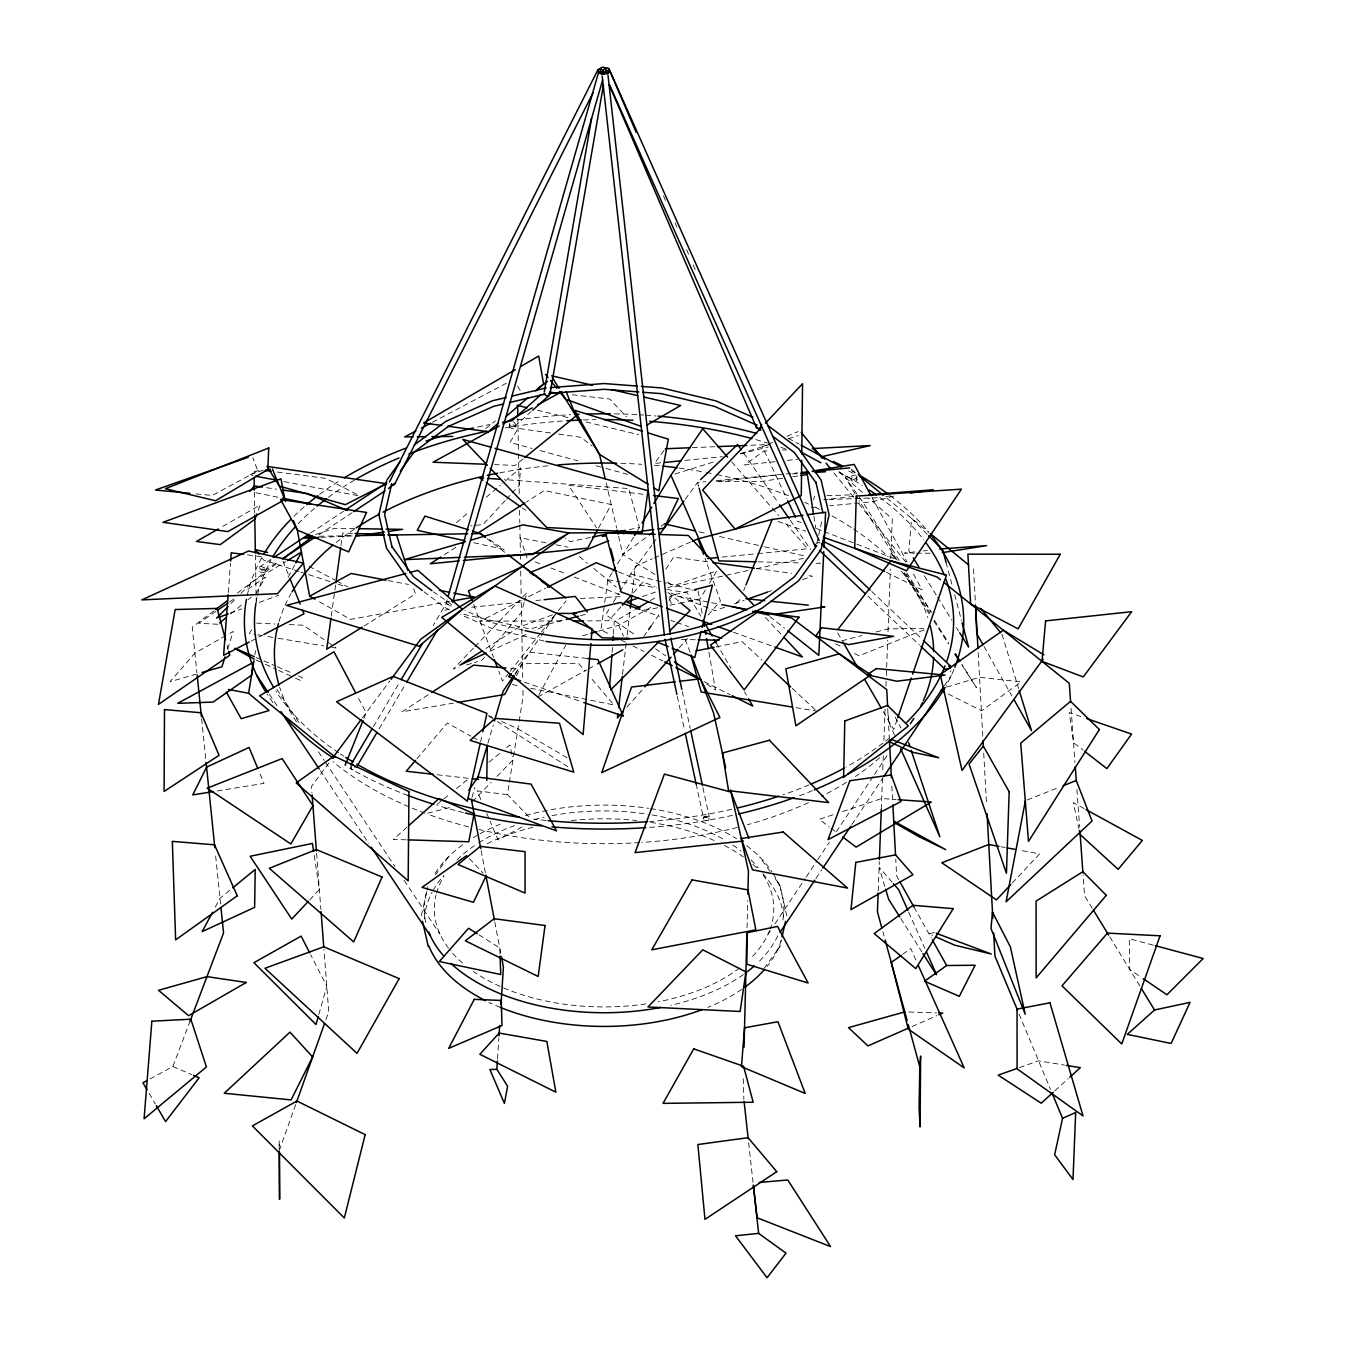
<?xml version="1.0" encoding="UTF-8"?>
<svg xmlns="http://www.w3.org/2000/svg" width="1345" height="1345" viewBox="0 0 1345 1345"><rect width="100%" height="100%" fill="white"/><g stroke="black" fill="none" stroke-linecap="round" stroke-linejoin="round"><path stroke-width="0.75" stroke-dasharray="5 3.75" d="M819.996 543.195L819.34 542.254L816.835 543.33M743.264 1078.656L743.869 1099.47M747.047 927.747L747.719 900.511M878.218 890.878L879.311 861.624M881.294 809.371L882.471 778.015M882.791 769.659L883.346 755.033M883.9 740.406L885.094 709.05M885.952 686.068L886.271 677.712M886.355 675.61L886.59 669.356M886.658 667.255L887.7 640.086M888.003 631.73L890.373 569.036M890.777 558.578L892.273 518.884L868.752 498.07M497.532 1058.918L498.877 1038.037M612.093 652.459L612.547 646.34M613.421 634.067L614.312 621.793L634.1 610.159M228.297 592.54L230.466 563.269M622.533 674.349L626.938 636.925M627.173 634.84L630.351 607.822M632.066 593.263L635.243 566.245L652.359 558.763M331.29 616.027L335.577 584.907M340.991 545.482L342.706 533.04L353.062 533.41M612.143 572.718L607.873 579.796L600.963 629.914L610.344 634.621M528.703 816.617L507.368 794.609L508.998 784.438M509.335 782.386L518.817 723.341M519.136 721.307L523.054 696.861L522.902 688.489M254.911 654.696L255.584 650.644M421.338 915.76L427.844 886.893M480.552 741.952L482.384 733.782M777.746 949.486L779.814 946.577L781.142 940.743M816.768 543.464L818.18 537.311M818.651 535.26L821.929 520.918M524.18 602.493L521.473 612.278L489.883 650.661M524.718 600.526L526.87 592.691L521.103 598.693M318.832 1014.433L326.785 986.188L310.628 954.664M447.179 599.719L446.019 603.754L433.208 625.442M471.961 797.484L474.903 787.43M487.899 743.197L493.212 725.106M813.506 499.937L814.65 496.103M227.574 649.097L233.257 631.427L227.776 634.537M897.098 719.676L893.702 729.578L882.286 709.874M295.648 1104.632L279.457 1150.076L279.138 1140.728L279.205 1149.101M325.927 1019.644L328.735 1011.743L323.943 949.166M258.156 510.394L260.173 505.047L220.126 527.929M150.001 1078.976L172.849 1066.535L189.998 1021.359M743.65 590.724L745.197 586.874M363.839 718.617L366.176 712.783L357.4 696.155M516.463 675.795L522.432 663.589L578.434 663.304L585.008 671.02M288.149 577.291L294.807 564.681M515.303 674.585L518.195 669.154L508.074 668.246M215.301 907.051L220.008 898.275L231.206 889.095M598.458 528.148L611.202 504.509L544.221 490.521L526.685 501.786M538.773 695.18L565.69 645.297M256.071 593.195L265.453 577.173L244.908 591.363M373.389 726.687L400.087 681.495M379.156 728.771L405.77 683.731M705.335 590.136L700.106 598.912L681.949 602.694M709.521 583.125L716.851 570.852L667.893 587.748M856.832 477.105L854.68 479.392L851.755 479.459L839.028 472.583M617.489 563.858L634.588 535.495M636.74 531.947L641.01 524.853M608.966 609.369L605.687 614.682L636.588 635.866M613.32 602.291L618.767 593.431M619.86 591.665L630.755 573.962L651.787 545.145M665.842 569.238L673.559 557.133L708.798 561.958M768.012 934.287L770.315 930.807M774.955 923.864L805.067 878.688M806.227 876.957L816.634 861.304M817.794 859.573L829.377 842.205M836.321 831.782L873.376 776.183M874.536 774.434L887.28 755.318M815.944 878.453L821.745 869.761M851.856 824.586L883.11 777.679M944.493 685.597L951.436 675.173M509.637 424.734L511.772 426.886L515.488 425.255M515.085 673.694L539.917 637.496M541.11 635.782L555.3 615.102M643.784 636.488L648.576 629.611M650.98 626.182L659.369 614.144M668.953 600.408L672.55 595.247L692.49 590.203M251.734 629.981L249.313 633.411L255.5 634.453M448.305 857.017L435.545 874.822M764.061 968.534L779.814 946.577M653.031 543.447L657.974 536.672M685.193 499.382L697.584 482.418L705.906 481.628M664.06 450.407L654.46 463.47L660.614 462.848M328.869 763.035L311.468 786.489L311.939 792.743M362.444 717.81L389.798 680.957M508.948 672.887L502.458 681.074L498.76 671.273M510.243 671.256L540.152 633.596M541.447 631.965L557.049 612.311M558.343 610.68L566.144 600.862M484.62 657.049L481.981 660.244L474.331 662.597M416.849 758.815L447.313 723.055L470.952 736.152M512.563 672.096L529.863 652.157L587.614 658.478M627.022 707.083L642.153 689.918M679.259 647.819L687.497 638.455M708.109 615.052L720.483 601.013L705.032 558.276M555.166 614.867L545.902 625.324L534.688 630.519M620.97 606.797L608.495 620.785L587.765 620.852M633.445 592.809L643.145 581.931L654.813 586.521M505.216 500.559L483.006 524.567L470.683 525.861M506.611 499.062L510.764 494.557M512.159 493.06L519.103 485.562L520.734 467.791L501.904 483.864M309.686 899.906L319.37 889.583L313.94 853.47M1012.247 883.026L1039.551 853.907L1019.241 850.141M473.49 648.088L453.299 669.053L459.032 667.288M474.936 646.592L519.658 600.189M472.263 801.788L491.144 782.37M496.944 776.401L512.933 759.959L512.193 756.226M230.953 603.602L235.274 599.231M241.007 593.414L252.49 581.746L285.728 561.622M1054.766 1090.896L1068.283 1078.606M514.698 426.432L531.174 411.57M407.031 827.158L393.328 839.414L405.904 839.801M736.219 603.031L741.683 598.256M456.443 522.667L468.985 511.957M486.234 497.246L500.34 485.192M270.799 559.47L259.619 567.002L259.619 571.306M259.619 568.044L261.754 570.196L265.469 570.011M230.684 613.908L241.781 604.846M248.136 599.668L251.296 597.079M437.024 804.461L449.987 793.903M456.476 788.607L469.439 778.049M488.907 762.195L500.256 752.948M506.729 747.669L509.974 745.012L511.823 754.36M523.104 458.914L515.085 465.42L494.573 464.613M485.646 428.567L495.431 420.951M214.006 610.764L192.234 627.157L196.925 672.92M237.426 593.095L279.289 561.571M654.981 574.483L622.87 554.628L647.786 536.167M661.084 526.332L664.413 523.861M902.629 954.328L910.733 948.528L916.668 961.793M215.805 611.471L198.69 623.29L217.991 624.265M229.507 602.005L234.635 598.458M310.611 533.074L343.513 511.268M264.679 570.65L278.634 561.403M318.765 534.806L351.902 512.832M428.231 694.743L402.037 711.824L453.366 703.166M444.253 554.779L456.527 546.877M485.881 648.458L518.783 627.308L552.711 614.766M363.991 626.03L415.454 594.019L412.932 586.151M650.308 600.643L657.503 596.407M225.943 635.563L194.907 653.166L170.058 681.713L195.983 674.232M598.71 631.108L618.717 625.324L651.014 607.284M668.953 597.247L672.55 595.247L709.521 602.308M703.25 818.668L703.99 816.415L708.277 815.961L709.151 819.458A3.026 1.748 0 0 1 704.124 820.332A3.026 1.748 0 0 1 705.318 817.39A3.026 1.748 0 0 1 709.151 819.458M709.151 816.583L703.3 817.222L696.256 784.471M537.765 697.029L586.639 669.894M588.454 668.885L595.684 664.867M521.944 827.007L498.053 839.952L490 821.072M432.384 422.28L506.224 383.308M251.027 641.145L261.989 635.479M521.171 600.442L479.913 621.188L564.95 620.919M528.669 596.659L545.549 588.168M489.815 651.299L527.206 633.983M912.011 1026.554L936.91 1015.626M654.258 557.94L690.405 542.153M766.179 445.145L762.43 446.742L786.791 498.793M768.062 444.354L773.694 441.95M786.825 436.368L798.073 431.594M924.099 629.83L859.035 655.738L851.822 652.073M1027.294 799.922L1059.322 787.245M230.163 613.169L241.797 608.881M259.249 602.442L278.634 595.28M724.652 607.267L714.901 610.731L668.381 591.985M734.42 603.804L744.172 600.358M767.575 592.052L771.492 590.674M802.696 579.594L812.464 576.148L806.243 575.29M1019.342 1067.627L1038.592 1060.818L1064.416 1065.072M642.422 596.541L658.092 591.144M263.2 470.195L249.128 474.97L253.23 475.743M832.942 814.784L819.29 819.34L829.327 826.906M842.693 811.539L881.698 798.526L896.173 799.552M315.655 534.453L334.485 528.316L355.13 528.635M674.904 473.995L714.666 461.621M740.523 453.568L770.332 444.287M788.237 438.705L798.173 435.612M466.681 664.934L472.414 663.186M946.712 687.076L979.53 677.292L1021.124 681.932L981.631 710.765L948.259 694.037M582.688 635.714L588.707 633.983M893.904 496.086L872.855 501.702L829.714 505.804M562.244 620.465L529.896 628.956L460.898 613.69M580.435 615.691L588.522 613.555M841.819 640.792L861.943 635.613M876.032 631.982L888.12 628.872L923.729 628.367M427.693 813.204L452.004 806.966M740.473 453.938L768.146 447.028M934.287 932.522L928.941 933.8L932.623 935.431M748.139 570.499L674.602 586.622L667.473 582.217M756.31 568.7L803.301 558.41M657.739 607.755L645.634 610.294L641.851 608.629M669.844 605.233L679.931 603.132M590.472 537.462L570.095 541.598L564.95 538M629.208 529.594L639.396 527.526L628.754 488.554L504.341 479.577M716.095 646.861L742.137 641.632L761.892 660.059M449.533 601.501L350.524 619.372L316.764 600.24M217.184 790.961L263.99 783.362L259.282 772.03M782.555 478.282L762.094 481.392L715.994 481.678L779.865 474.735M792.777 476.718L798.913 475.794M877.528 497.768L823.829 499.701L854.462 496.339M885.783 496.591L889.919 495.986M254.003 471.389L260.14 470.599M914.852 551.887L904.496 553.081L914.449 553.148M923.141 550.929L927.277 550.441M775.174 461.688L744.642 464.966L763.758 451.079L770.029 450.76M787.38 460.377L797.551 459.284M444.657 610.092L448.81 609.655M471.607 607.267L523.407 601.837M535.848 600.542L542.052 599.887M685.261 460.377L722.231 456.661M722.13 557.099L755.52 553.837M757.605 553.636L807.689 548.743L784.219 521.894M716.33 480.636L797.602 472.852M811.237 507.569L819.441 506.796M792.306 473.928L798.526 473.507M782.555 450.104L786.724 449.886M260.409 566.363L264.679 567.792L265.469 571.306A3.026 1.748 0 0 1 260.409 572.096A3.026 1.748 0 0 1 261.754 569.17A3.026 1.748 0 0 1 265.469 571.306M320.783 537.378L353.651 535.848M580.267 598.508L623.239 596.558M692.389 447.65L715.338 446.708M750.796 445.262L767.491 444.573M827.024 495.683L853.84 494.775M319.051 536.251L352.558 535.697M916.433 553.148L930.353 553.232M681.478 639.463L696.105 639.749M758.16 561.84L799.552 562.866M816.112 563.286L820.248 563.387L817.844 559.94M908.766 1011.995L936.675 1012.903M256.576 623.122L274.952 623.962M289.259 624.601L303.55 625.257L324.061 639.615M196.017 493.901L212.258 495.464L257.803 470.901L252.86 457.771M572.365 394.774L609.739 399.028L626.518 416.832M437.226 774.754L468.195 778.267M643.129 494.254L568.565 485.209L596.575 527.828M507.368 794.609L477.105 790.877L481.14 800.309M247.581 554.897L263.906 556.964M277.322 472.045L325.742 478.349L358.308 495.111M756.478 568.481L791.734 573.306M550.508 432.972L518.027 428.366L510.091 442.488L532.082 448.44M558.629 434.116L580.956 437.276L592.304 446.237M266.461 487.697L276.65 489.143M607.873 579.796L620.079 581.797M622.113 582.133L656.696 587.799M666.868 589.463L687.211 592.792L700.728 616.161M795.988 707.672L816.583 711.085M257.567 634.806L265.822 636.185M267.89 636.538L276.145 637.917M278.213 638.27L323.624 645.903M331.896 647.298L336.015 647.987L325.759 640.808M1000.949 846.745L1005.018 847.501M284.064 481.594L358.056 495.649M711.572 602.694L719.794 604.275M388.049 580.536L408.577 584.453M546.07 542.859L520.078 537.714L524.769 551.181M556.057 544.826L568.044 547.196M512.193 684.538L520.33 686.169M530.502 688.203L613.942 704.931L590.27 677.174M255.886 492.741L280.248 497.7M473.877 542.741L504.19 549.416L487.142 538.101M699.131 531.813L705.251 533.208M719.558 536.487L762.447 546.305M764.498 546.776L805.336 556.124M523.087 630.116L493.514 623.038L464.95 610.361M544.002 640.993L492.068 628.552L460.578 614.598M537.378 410.208L569.776 418.026M585.983 421.943L638.623 434.654M630.755 573.962L666.464 583.108M668.448 583.612L696.222 590.724M1153.237 945.148L1129.262 938.726L1129.733 969.51L1141.569 977.546M540.068 450.609L578.031 460.898M596.02 465.774L604.023 467.942M606.007 468.48L627.997 474.432M298.859 571.49L263.603 560.075L261.233 557.116M300.809 572.129L306.694 574.029M308.644 574.651L330.197 581.628M338.032 584.167L345.867 586.689M524.415 682.15L581.83 701.871M1080.909 716.582L1069.225 712.547L1073.545 742.759L1083.078 750.14M778.116 521.507L805.605 531.107M641.8 610.126L659.319 616.313M670.987 620.432L674.887 621.81M676.838 622.5L688.505 626.635M733.445 632.234L772.854 646.357M797.232 521.103L801.082 522.6M816.499 528.551L822.266 530.787M824.199 531.544L897.418 559.856M535.243 561.907L543.044 564.934M550.828 567.96L566.43 574.012M574.231 577.039L622.954 595.97M618.717 571.928L643.145 581.931M172.849 1066.535L191.595 1074.571M256.239 657.52L261.989 660.025M263.906 660.866L275.422 665.876M277.356 666.716L290.789 672.567M298.456 675.913L302.306 677.594L301.162 680.805L293.647 677.342M451.617 604.46L433.594 591.934M449.465 609.655L445.027 607.587L423.927 591.699M488.773 715.674L492.421 717.322M501.534 721.424L517.926 728.822L570.717 759.891M256.071 659.975L263.586 663.455M265.469 664.312L276.734 669.524M278.617 670.398L291.764 676.468M886.506 572.365L922.031 589.783L912.044 571.356M621.575 640.254L625.324 642.137M632.822 645.903L644.053 651.535M651.552 655.301L662.799 660.933M704.007 681.612L730.251 694.76M835.581 643.784L842.794 647.466M309.081 566.346L334.972 580.099M336.822 581.09L347.935 586.975M788.288 438.285L799.266 444.22M848.712 470.935L856.042 474.886L851.755 475.945L850.981 479.98M1084.204 808.614L1073.293 802.646L1078.892 828.554M472.767 737.161L478.215 740.17M513.336 421.691L515.488 423.826L515.488 427.088A3.026 1.748 0 0 1 510.411 427.878A3.026 1.748 0 0 1 511.772 424.953A3.026 1.748 0 0 1 515.488 427.088M478.971 934.842L499.768 948.006L500.004 954.126M488.689 715.977L495.632 720.432M497.364 721.542L568.565 767.188M655.469 648.794L665.775 655.856M706.966 684.084L715.54 689.968L708.68 650.879M522.213 507.889L525.626 510.293M831.008 828.184L836.035 831.967M486.907 538.622L506.661 553.753M769.844 616.531L784.538 628.165M851.301 469.186L856.126 473.121M886.691 498.053L928.504 532.149M668.062 592.405L679.074 601.467M579.308 556.494L587.345 563.135M593.767 568.447L616.279 587.042M838.944 471.691L862.481 492.505M792.272 688.405L815.07 709.656M871.762 591.514L921.981 639.094M867.945 596.205L919.392 644.944M927.226 534.318L911.624 518.38L908.867 550.862L912.179 556.208M469.371 858.564L483.258 873.224M765.339 617.489L782.454 635.697M731.73 461.873L778.688 515.572M892.155 882.202L879.109 867.206L885.06 887.263M850.981 478.534L851.755 479.459M833.917 472.902L853.503 497.179M858.732 503.669L907.051 563.572M770.113 871.442L759.774 857.017M774.955 878.201L779.814 884.96L786.741 915.76M777.746 882.051L779.814 884.96M743.634 453.08L778.351 503.064M790.322 520.296L810.665 549.601M276.801 689.296L299.969 724.047M318.496 751.855L324.279 760.547M325.44 762.279L394.926 866.516M404.189 880.42L440.084 934.287M269.387 694.289L278.65 708.176M320.345 770.735L368.984 843.702M895.484 559.083L891.012 552.307L895.316 559.369M904.428 572.651L929.95 613.068M897.048 560.108L859.018 500.491M906.177 574.012L931.295 612.278L906.967 573.088M929.294 613.959L903.924 573.491M933.783 620.97L948.36 643.784M961.826 664.833L976.42 687.631L962.045 664.564M900.814 918.585L921.846 951.873M934.371 620.179L948.763 643.246M924.334 575.811L936.507 595.415M937.599 597.197L951.974 620.364M956.396 627.476L958.615 631.04M899.233 560.63L863.843 503.635L845.215 477.24L857.959 498.692M1092.241 908.279L1084.591 895.787L1083.095 874.939M1109.726 936.826L1140.325 986.793M517.657 386.2L520.7 391.294M149.127 1093.384L155.297 1103.942M837.683 632.873L841.819 640.035M716.33 643.129L730.89 668.297M744.407 691.649L746.492 695.247M984.036 646.609L1011.911 695.97M898.695 879.68L896.661 876.032L895.753 859.27M914.012 907.085L931.362 938.137M872.115 497.6L907.068 562.126M895.131 717.019L900.915 728.015M894.627 735.244L889.499 723.761L887.33 710.261M908.766 912.33L924.738 948.141M618.717 625.324L623.492 636.05M663.488 195.832L665.96 201.599M675.022 222.715L677.51 228.482M686.572 249.615L689.043 255.365M693.179 264.982L695.651 270.732M486.772 813.523L489.193 819.189M1019.09 1014.029L1050.479 1089.349M283.055 561.252L289.259 576.82M669.491 598.861L672.483 606.595M685.193 639.497L690.422 653.048M473.642 604.594L493.581 657.554M525.441 553.098L527.442 558.881M1001.991 634.285L1018.602 688.522M882.925 931.917L884.018 935.935M697.584 482.418L699.215 488.454M227.086 645.516L228.146 649.416M946.056 562.345L951.957 584.537M954.631 594.625L961.591 620.852M606.192 483.023L616.683 528.03M618.582 536.218L622.87 554.628M682.251 691.397L690.17 728.217M702.931 787.565L709.101 816.196M677.342 696.491L684.386 729.242M481.14 850.561L485.427 873.039M494.809 922.065L501.063 954.748M698.206 591.228L702.544 615.909M813.876 516.261L815.759 528.35M748.644 1142.729L753.183 1183.936M201.615 718.684L205.869 760.295M215.671 855.992L220.58 903.823M316.579 853.234L320.9 909.539M1071.057 708.26L1074.974 762.43M1076.925 789.515L1079.631 827.024M973.545 568.885L975.512 604.46M978.168 652.611L982.791 736.32M983.716 753.066L986.49 803.301M887.717 708.479L889.28 737.8M891.853 785.968L892.744 802.73M517.842 418.076L518.464 451.617M518.497 453.719L519.254 493.548M519.557 510.31L519.792 522.886M519.842 524.987L520.347 552.24M520.397 554.325L520.515 560.613M520.7 571.104L521.137 594.154M521.288 602.543L522.751 680.099M254.356 492.253L254.709 513.134M255.415 554.863L256.222 602.879M856.832 475.811L856.832 479.98A3.026 1.748 0 0 1 851.755 480.77A3.026 1.748 0 0 1 853.117 477.845A3.026 1.748 0 0 1 856.832 479.98M509.637 423.305L509.637 427.088M350.944 764.649L350.944 768.432M769.626 930.471A169.739 98 0 0 1 751.048 957.926M739.515 967.98A169.739 98 0 0 1 658.058 1001.823M645.953 1003.891A169.739 98 0 0 1 473.474 971.544M462.512 963.037A169.739 98 0 0 1 449.768 949.805M448.473 948.124A169.739 98 0 0 1 435.982 895.148M436.503 893.181A169.739 98 0 0 1 443.816 876.57M457.031 859.926A169.739 98 0 0 1 476.887 844.004M478.635 842.878A169.739 98 0 0 1 515.185 825.426M534.2 819.593A169.739 98 0 0 1 544.036 817.256M552.038 815.625A169.739 98 0 0 1 647.971 814.263M652.022 814.919A169.739 98 0 0 1 724.081 839.616M732.924 845.148A169.739 98 0 0 1 741.078 851.082M751.048 859.926A169.739 98 0 0 1 758.311 868.046M763.203 874.838A169.739 98 0 0 1 770.349 928.554M889.398 738.001A349.565 201.817 0 0 1 884.64 741.801M883.009 743.045A349.565 201.817 0 0 1 846.106 767.037M809.085 784.892A349.565 201.817 0 0 1 782.941 794.828M731.714 809.303A349.565 201.817 0 0 1 649.669 821.526M546.003 820.45A349.565 201.817 0 0 1 533.713 819.122M343.967 756.293A349.565 201.817 0 0 1 340.403 753.957M338.637 752.78A349.565 201.817 0 0 1 275.893 690.994M256.239 601.181A349.565 201.817 0 0 1 257.013 597.113M257.467 595.095A349.565 201.817 0 0 1 270.782 560.512M298.237 523.659A349.565 201.817 0 0 1 315.604 507.418M328.365 497.331A349.565 201.817 0 0 1 356.862 478.719M505.249 427.828A349.565 201.817 0 0 1 564.648 420.901M583.36 419.959A349.565 201.817 0 0 1 595.801 419.657M755.806 439.613A349.565 201.817 0 0 1 767.474 443.026M780.89 447.347A349.565 201.817 0 0 1 787.044 449.465M839.095 472.045A349.565 201.817 0 0 1 862.313 485.427M879.714 497.331A349.565 201.817 0 0 1 923.88 539.984M953.975 669.356A359.653 207.634 0 0 1 946.123 685.53M812.245 790.742A359.653 207.634 0 0 1 796.173 796.963M732.47 815.373A359.653 207.634 0 0 1 647.853 827.528M463.369 812.531A359.653 207.634 0 0 1 437.562 805.487M407.854 795.45A359.653 207.634 0 0 1 349.734 768.247M273.001 702.578A359.653 207.634 0 0 1 267.151 694.104M247.245 595.331A359.653 207.634 0 0 1 261.972 557.318M293.916 516.278A359.653 207.634 0 0 1 305.332 505.804M319.538 494.405A359.653 207.634 0 0 1 340.47 480.165M477.677 427.037A359.653 207.634 0 0 1 490.101 424.482M516.984 419.959A359.653 207.634 0 0 1 570.683 414.68M614.413 413.873A359.653 207.634 0 0 1 643.683 415.05M645.768 415.185A359.653 207.634 0 0 1 656.192 415.992M851.486 470.75A359.653 207.634 0 0 1 854.949 472.667M890.188 495.649A359.653 207.634 0 0 1 928.622 531.998M777.746 935.784A179.826 103.817 0 0 1 757.117 963.407M743.449 974.503A179.826 103.817 0 0 1 670.869 1005.303M425.76 922.468A179.826 103.817 0 0 1 426.768 891.516M435.057 873.426A179.826 103.817 0 0 1 462.999 844.525M473.272 837.666A179.826 103.817 0 0 1 476.887 835.514M480.232 833.631A179.826 103.817 0 0 1 500.29 824.132M525.424 815.541A179.826 103.817 0 0 1 648.626 808.345M650.593 808.631A179.826 103.817 0 0 1 736.589 838.759M746.71 845.719A179.826 103.817 0 0 1 771.929 871.728M773.039 873.426A179.826 103.817 0 0 1 782.74 920.535M879.68 757.773A329.643 190.317 0 0 1 855.353 776.536M846.409 782.37A329.643 190.317 0 0 1 821.459 796.425M808.53 802.646A329.643 190.317 0 0 1 747.433 824.737M737.346 827.444A329.643 190.317 0 0 1 641.817 842.441M639.716 842.575A329.643 190.317 0 0 1 478.921 829.445M468.699 826.906A329.643 190.317 0 0 1 427.004 813.91M424.986 813.17A329.643 190.317 0 0 1 332.938 761.64M296.505 721.895A329.643 190.317 0 0 1 279.625 687.127M279.02 621.592A329.643 190.317 0 0 1 291.092 593.565M336.065 542.539A329.643 190.317 0 0 1 354.492 529.022M499.752 472.835A329.643 190.317 0 0 1 549.5 465.673M620.785 463.302A329.643 190.317 0 0 1 641.817 464.311M654.41 465.286A329.643 190.317 0 0 1 660.664 465.874M679.225 468.077A329.643 190.317 0 0 1 704.141 472.045M706.243 472.431A329.643 190.317 0 0 1 714.632 474.079M716.717 474.516A329.643 190.317 0 0 1 791.079 496.658M804.713 502.374A329.643 190.317 0 0 1 808.53 504.089M815.995 507.603A329.643 190.317 0 0 1 819.66 509.402M832.051 515.925A329.643 190.317 0 0 1 851.822 527.845M853.604 529.022A329.643 190.317 0 0 1 888.188 556.88M901.402 571.221A329.643 190.317 0 0 1 927.831 617.658M781.327 940.02A179.826 103.817 0 0 1 767.003 966.5M741.767 989.365A179.826 103.817 0 0 1 707.789 1007.405M500.29 1007.405A179.826 103.817 0 0 1 489.025 1002.412M424.347 918.753A179.826 103.817 0 0 1 432.064 892.29M433.006 890.558A179.826 103.817 0 0 1 443.85 875.444M487.226 843.685A179.826 103.817 0 0 1 533.242 827.175M571.423 820.517A179.826 103.817 0 0 1 636.656 820.517M650.593 822.333A179.826 103.817 0 0 1 715.389 841.079M724.4 845.484A179.826 103.817 0 0 1 743.449 857.034M752.864 864.331A179.826 103.817 0 0 1 757.117 868.13M762.8 873.846A179.826 103.817 0 0 1 783.748 918.753M950.965 670.651A3.026 1.748 0 0 1 950.226 671.441M353.096 769.659A3.026 1.748 0 0 1 351.734 766.734M446.641 603.77L451.55 606.259L446.641 603.77"/><path stroke-width="1.5" d="M801.687 460.293L801.284 495.481L735.11 529.14L702.662 490.068L761.169 427.76M801.754 454.072L802.545 383.695L765.456 423.204M816.802 545.969L814.969 546.036L815.658 544.338M486.772 780.386L487.31 745.214L477.273 779.394M919.795 1066.837L919.089 1107.658L920.064 1126.976L920.636 1056.077L919.795 1066.837L908.245 1024.554M744.054 1047.217L746.929 931.951M747.87 894.223L748.459 871.156L730.587 790.07M878.134 892.962L877.428 911.776L881.832 927.882M879.395 859.522L881.294 809.371M532.67 410.225L549.163 395.363L550.038 392.673M823.745 551.635L818.802 655.301L787.8 630.755M823.947 547.482L825.611 512.243L807.134 514.731M389.462 481.964L597.953 69.755M388.537 488.538L394.556 483.376M496.877 1069.359L489.883 1069.494L504.409 1103.421L507.62 1086.256L496.877 1069.359L497.398 1061.003M499.012 1035.936L499.667 1025.495M501.012 1004.614L503.417 967.005L501.45 956.799M609.588 687.211L611.941 654.511M612.984 640.203L613.27 636.118M228.146 594.641L223.623 655.284L249.195 642.086M230.617 561.184L231.239 552.812L243.495 554.375M590.875 643.465L583.108 734.572L441.732 617.355L494.859 586.033L592.119 628.972L591.228 639.329M617.893 713.842L617.405 717.995L622.903 711.757M618.633 707.604L622.298 676.417M630.351 607.822L631.814 595.347M331.004 618.095L326.717 649.215L362.208 627.14M335.863 582.822L340.705 547.549M470.716 540.186L522.97 524.853L568.834 532.956L642.17 532.351L647.954 490.706L494.994 448.322M226.363 692.204L241.158 718.65L269.101 710.547L248.606 693.263L253.919 660.798M544.254 392.101L591.581 118.293M549.987 394.152L603.434 85.004M1025.411 800.662L1006.094 901.806L1092.039 821.022L1076.269 780.52L1063.088 785.749M1062.567 1118.317L1054.648 1154.75L1072.991 1179.531L1075.681 1112.483L1062.567 1118.317L1052.093 1093.216M480.098 743.987L467.337 801.149L336.553 701.754L393.211 676.367L486.94 713.371L482.838 731.747M782.017 936.86L785.564 921.325M386.587 481.022L378.903 514.647L386.536 548.289L409.334 580.704L422.313 590.489M391.698 483.931L384.653 514.647L392.101 547.432L391.731 546.305L413.655 576.921L431.93 590.69M701.165 631.377L694.793 657.52L672.13 648.172M702.14 627.358L712.43 585.142L694.474 589.698M318.261 1016.45L315.991 1024.52L253.919 962.701L301.129 936.12L309.686 952.815M448.339 595.7L598.676 72.008M452.71 602.224L602.644 79.96M494.388 721.088L503.249 690.926L513.891 675.425M225.052 656.948L221.908 666.767L201.969 672.5M897.771 717.692L911.305 678.065M912.667 674.097L946.51 575.038L890.861 560.882L837.901 629.443M296.354 1102.648L324.515 1023.595M256.811 513.958L254.81 519.304L220.277 544.624L196.471 541.463L218.31 528.972M189.998 1021.359L223.556 932.959L221 907.993M745.971 584.941L772.215 519.439L803.032 515.286M345.11 765.271L363.049 720.567M756.848 424.667L756.344 427.424L760.816 430.333M486.033 876.167L473.457 902.293L422.044 887.364L466.597 855.639M394.505 484.469L592.943 93.024M295.749 562.882L301.465 552.089L287.477 560.562M514.345 676.384L504.678 694.491L457.468 702.477M212.476 912.313L202.137 931.631L254.642 907.337L255.214 869.442L232.803 887.784M597.483 529.964L587.681 548.138L463.369 560.495M372.313 728.486L350.944 764.649L353.096 764.464M401.163 679.679L422.515 643.532M377.02 732.369L356.795 766.6L354.66 766.784M406.829 681.915L437.713 629.679M613.219 570.936L615.354 567.388M634.588 535.495L636.74 531.947M642.069 523.087L651.703 507.132M653.838 503.585L670.936 475.239L702.729 428.702L727.578 457.132M780.05 932.32L814.801 880.185M822.905 868.029L850.696 826.334M884.27 775.947L943.333 687.329M468.699 790.322L477.946 777.091L531.09 784.118L556.511 830.857L468.01 798.392M648.576 629.611L650.98 626.182M386.973 479.896L399.986 461.789M400.339 471.103L413.772 452.408L448.709 426.146M816.213 546.44L794.239 577.022L759.286 603.283M660.445 533.276L683.966 501.063M1043.132 659.235L962.011 770.433L940.256 674.585L1003.236 630.166L1043.821 654.796M332.602 758.008L361.2 719.491M391.042 679.292L420.884 639.094L568.834 532.956L532.469 554.409L464.294 557.183M249.8 491.497L254.239 485.949L262.393 487.109M415.538 760.362L406.257 771.24L433.107 774.283M511.234 673.643L508.578 676.703L520.448 680.789M644.894 686.807L671.004 657.167M673.761 654.057L677.88 649.366M622.348 605.25L630.67 595.919M308.308 901.385L291.714 919.072L250.17 856.261L312.427 843.433L313.637 851.452M1010.818 884.573L996.443 899.889L941.819 862.784L988.777 844.492L998.931 846.375M216.595 618.179L228.078 606.528M610.748 689.834L659.235 641.363M669.507 631.091L690.069 610.529L680.637 602.762M700.543 479.61L737.632 444.455L741.229 449.633M1053.253 1092.274L1041.232 1103.203L998.192 1075.143L1017.425 1068.317M1069.796 1077.244L1080.321 1067.678L1066.4 1065.391M511.924 420.783L540.555 394.976M408.561 825.796L439.008 798.56L474.096 813.742L468.8 841.768L408.006 839.868M1154.531 1009.994L1127.295 1034.372L1171.125 1043.468L1190.056 1002.344L1154.531 1009.994L1141.417 988.575M497.885 423.574L488.437 431.711L447.885 426.264M505.77 416.782L527.828 397.75M535.713 390.958L543.599 384.166L538.723 356.021L520.734 366.496M219.571 622.97L225.91 617.792M524.701 457.619L575.963 416.025L566.144 391.597M414.31 444.96L445.918 421.321L492.27 400.81L506.258 397.481M215.671 609.504L227.389 600.677M282.635 559.049L312.763 536.352M537.479 388.688L547.432 381.341M649.45 534.94L652.779 532.486M900.999 955.488L891.264 962.448L908.295 1029.127L964.23 1067.93L918.366 965.576M946.661 965.525L924.536 981.211L959.321 996.342L975.125 965.256L946.661 965.525L932.371 939.953M217.52 610.294L227.793 603.199M274.245 557.183L308.879 534.217M345.245 510.125L386.788 482.569M283.879 557.923L315.268 537.109M353.651 511.672L385.057 490.858M431.728 692.473L473.642 665.136L506.039 668.062M440.757 557.032L430.232 563.79L459.233 560.915M461.789 543.498L465.303 541.245M477.576 533.36L524.937 502.912M482.418 650.677L459.923 665.153L486.083 653.031M635.899 609.1L648.509 601.703M515.337 369.623L423.557 422.986L441.799 425.44M646.844 425.104L680.654 405.501L643.801 397.027M597.499 663.858L622.836 649.786M499.214 425.978L433.056 462.226L486.369 464.294M502.895 423.961L532.301 407.854M537.815 404.828L561.706 391.748M293.429 520.532L297.312 530.064L309.653 596.205L351.095 573.458L385.998 580.132M146.47 1080.892L142.957 1082.809L147.076 1089.853M415.773 431.056L404.71 436.906L413.083 436.822M421.321 428.13L430.551 423.255M263.805 634.537L303.987 613.791L302.44 609.907M547.432 587.227L596.188 562.698L616.851 571.171M447.952 426.584L493.699 406.341L503.568 403.971M549.163 395.363L546.238 395.817L544.187 393.581M760.043 602.863C688.539 640.018 603.232 648.862 525.054 630.586M908.178 1028.236L867.962 1045.889L848.493 1027.647L904.781 1011.877M938.827 1014.786L942.66 1013.104L938.659 1012.97M692.305 541.329L698.021 538.841L772.215 519.439M608.663 540.74L530.014 572.55L533.276 574.971M218.529 617.456L228.23 613.892M748.072 598.962L767.575 592.052M248.203 457.283L155.432 490.017L189.931 493.312M638.522 597.903L626.77 601.955L639.968 607.789M311.872 535.68L304.34 538.151L318.731 537.479M464.681 541.951L404.374 559.638L460.158 557.351M590.707 633.411L596.709 631.679M405.753 573.575L286.603 605.368L419.102 646.256L462.445 609.285L417.858 570.347L409.788 572.499M566.279 619.406L578.4 616.212M602.627 73.101A3.026 1.866 26.9 0 0 601.45 69.402A3.026 1.866 26.9 0 0 597.92 70.781A3.026 1.866 26.9 0 0 602.627 73.101L607.772 73.319L601.955 73.941M512.243 396.052L546.221 387.932M509.486 402.558L544.994 394.085M821.963 456.661L870.181 445.565L813.843 448.49M592.506 537.042L606.78 534.15M610.865 533.326L625.139 530.418M696.054 650.879L714.094 647.264M451.584 601.131L474.281 597.029L453.753 593.095M213.115 791.617L192.772 794.912L206.575 767.121L249.077 747.45L257.702 768.247M813.12 470.969L854.142 464.412L871.123 495.767M942.324 552.644L986.625 545.633L939.701 548.995M800.947 475.474L807.084 474.55M775.157 614.211L824.872 606.881L820.719 606.461M365.941 534.688L384.283 532.032M388.352 531.443L402.626 529.375L386.116 529.123M910.599 493.027L933.346 489.765L868.752 494.758M602.173 536.369L606.309 535.814M622.836 533.646L635.227 531.998M641.43 531.191L653.821 529.56M657.957 529.005L664.161 528.198L678.351 498.524L653.485 495.515M266.276 469.792L270.362 469.27M675.341 681.797L631.528 687.06L601.736 772.635L719.911 717.473L700.375 678.805L679.511 681.31M743.415 841.029L635.059 852.612L664.413 774.098L731.024 792.104L748.913 838.423M544.137 599.668L575.223 596.423L587.311 611.992M758.647 1233.382L735.513 1235.786L767.053 1277.75L786.001 1253.153L758.647 1233.382L753.419 1185.987M664.733 462.428L681.158 460.78M707.52 558.528L717.961 557.503M801.771 472.465L808.009 471.86M812.178 471.456L849.687 467.875M759.202 1182.457L787.783 1179.985L830.554 1246.58L757.117 1217.78L753.318 1185.029M550.357 387.612L604.107 383.544L637.194 386.065M548.995 393.463L604.107 389.293L638.808 391.933M948.696 666.195L950.915 666.481L950.226 668.179L945.115 669.306L920.905 646.373M800.611 473.373L808.9 472.835M815.12 472.414L825.494 471.742M355.702 535.764L359.821 535.562M665.271 448.759L690.304 447.734M717.423 446.624L746.626 445.43M880.639 493.867L888.894 493.581M356.744 535.613L383.964 535.175M388.167 535.108L467.757 533.78M471.944 533.713L480.316 533.578L485.427 536.974M417.269 436.772L425.642 436.688M431.913 436.621L452.845 436.419M573.239 620.902L583.612 620.869M556.477 613.37L576.501 613.488M359.266 528.703L381.98 529.056M629.241 638.404L602.089 637.849L572.499 613.471L620.381 602.543L639.85 609.436M698.189 639.8L719.087 640.22M756.092 561.79L718.852 560.865L699.215 488.454M393.766 485.074L391.227 484.368M655.2 534.352L605.502 532.654L621.121 591.968L662.497 606.797M659.353 534.503L688.337 535.495L753.94 605.334M355.13 533.477L384.115 534.52M388.251 534.671L396.54 534.957L407.888 570.398M642.17 532.351L546.692 527.526L490.269 468.262M898.241 799.687L931.328 802.024L856.126 847.115L842.727 837.01M483.612 478.08L479.459 477.778L482.889 480.199M487.747 478.383L500.189 479.274M641.33 386.385L661.992 387.965L715.927 400.877L752.965 417.303M642.876 392.252L661.252 393.648L714.481 406.392L756.378 424.97M546.003 641.464C619.272 651.148 696.189 643.263 762.077 608.108L798.56 580.821L821.038 549.533L829.108 514.782L821.089 480.03L798.661 448.726L767.844 425.508M745.836 598.693L764.565 600.627M770.803 601.282L808.244 605.166M587.614 658.478L597.92 659.605L623.408 716.162L583.797 702.561M549.517 392.185L557.822 393.127M472.33 778.738L478.517 779.444M265.217 470.464L271.27 471.254M712.951 562.529L754.41 568.195M282.753 490.017L307.198 493.497L347.447 510.528M791.869 706.999L701.233 692.036L691.179 656.074M1007.052 847.888L1015.172 849.384M228.431 689.447L248.606 693.263M255.281 476.13L275.843 480.047M721.845 604.662L746.492 609.369M754.713 610.933L791.684 617.994L886.725 689.632L887.616 706.377M439.378 590.354L449.65 592.321M282.282 498.104L310.695 503.887M757.168 428.366L759.942 428.198L761.64 424.398M463.756 540.505L417.269 530.283L424.919 516.093L468.447 529.829M267.621 552.476L255.331 549.718L258.879 554.157M664.413 523.861L695.046 530.871M551.635 375.81L592.59 385.242M611.034 389.478L637.648 395.615M732.117 606.629L746.441 609.924M752.578 611.336L768.937 615.119M517.119 405.316L527.24 407.754M1155.237 945.669L1203.187 958.514L1166.939 994.779L1143.267 978.689M490.975 447.212L462.798 439.395L487.378 465.236M642.422 431.207L574.668 410.326L599.517 454.375L605.233 478.938M648.408 433.056L668.33 439.193L658.781 490.858L653.552 487.63M472.398 531.073L480.316 533.578L485.259 537.361M1086.76 718.6L1131.582 734.067L1106.885 768.617L1084.658 751.367M823.291 537.277L937.196 577.072L940.458 579.695M702.14 631.444L721.609 638.337M666.447 608.209L711.774 624.467M717.675 626.585L731.478 631.528M774.838 647.063L802.427 656.965L783.883 637.227M641.346 426.466L565.64 399.213L559.352 391.445M936.254 933.262L991.248 954.009L954.731 945.182L936.305 937.045M657.016 641.935L668.347 646.609M193.478 1075.378L199.11 1077.799L165.57 1121.579L156.323 1105.708M235.123 648.324L254.323 656.679M822.938 541.178L884.64 571.44M940.844 690.321L944.56 692.171M664.665 661.875L672.164 665.624M675.913 667.507L698.391 678.788M732.117 695.701L752.729 706.041L748.56 698.845M801.099 445.212L841.398 466.984M800.83 451.954L820.837 462.747M234.803 648.559L254.188 659.117M1086.02 809.606L1142.342 840.44L1118.132 869.358L1080.169 834.522L1079.312 830.537M309.653 596.205L314.982 599.231M648.324 484.419L599.517 454.375L561.168 391.933M477.24 933.749L468.564 928.269L439.327 961.524L500.76 974.52L500.071 956.16M674.349 661.74L698.374 678.199M486.302 482.603L520.498 506.678M565.791 598.004L523.121 566.363L468.48 590.875L472.179 600.677M541.447 581.023L549.601 587.059M772.736 436.251L794.34 452.525L816.264 483.124L815.894 481.998L822.871 512.731M508.309 555.014L549.466 586.554M943.719 582.318L1069.258 683.26L1070.603 702.006M335.443 757.403L259.635 695.802L333.98 651.821L355.45 692.473M859.337 475.743L883.463 495.431M930.118 533.461L968.719 564.95M812.279 448.104L824.838 459.2M764.918 662.883L790.759 686.976M821.526 543.935L870.232 590.068M923.511 640.539L950.915 666.481M819.508 550.34L864.902 593.347M928.655 535.764L942.845 550.239L946.056 562.345M893.467 883.699L898.679 889.701L907.925 910.43M980.69 608.31L1000.663 632.671M545.498 374.398L548.02 377.491M550.525 380.601L556.83 388.352M801.267 432.417L822.165 458.326M826.082 463.184L830 468.043M779.545 504.779L789.111 518.565M256.66 675.173L268.227 692.54M280.971 711.656L319.185 768.987M371.287 847.182L430.35 935.784M955.101 654.309L959.59 661.32M899.704 916.836L888.641 899.301L885.666 889.28M922.956 953.622L936.238 974.654M955.404 653.905L959.826 661M913.289 557.99L918.803 566.901M959.708 632.822L968.568 647.079L962.129 622.87M552.408 377.659L558.982 388.369M1093.334 910.061L1108.633 935.044M842.861 641.834L857.387 666.901M864.65 679.427L881.261 708.092M703.838 621.558L712.161 635.933M714.245 639.531L716.33 643.129M983.01 644.776L976.806 633.798L975.545 605.822M1013.979 699.619L1031.531 730.705L1019.224 690.523M899.721 881.513L914.012 907.085M787.666 500.659L795.483 517.388M609.857 70.713L819.155 540.572M609.537 84.836L814.969 546.036M900.595 748.644L939.852 836.724L911.237 750.493M926.419 951.907L936.507 974.52M670.936 475.239L706.697 556.628M609.033 69.066A3.026 2.27 -23.2 0 1 605.586 72.63A3.026 2.27 -23.2 0 1 604.107 68.998A3.026 2.27 -23.2 0 1 609.033 69.066L636.252 132.449M609.235 84.869L756.344 427.424M1017.476 1010.179L994.93 956.093L993.669 933.077M272.413 469.001L285.644 501.45M290.032 578.77L300.12 604.073M691.179 654.981L713.607 713.052L725.678 767.776M494.321 659.504L497.28 667.355M698.021 538.841L703.637 554.375M908.648 742.659L909.943 746.576M885.128 939.97L907.135 1020.519M225.523 639.665L217.1 608.411L175.169 609.537L158.458 704.393L229.726 655.284L228.667 651.383M610.748 548.71L613.875 560.663M617.153 530.081L618.112 534.167M422.515 921.325L428.282 946.577M670.819 638.202L681.814 689.346M690.607 730.268L702.493 785.514M665.018 639.211L676.905 694.457M685.261 733.328L696.256 784.471M471.372 799.485L480.737 848.527M485.831 875.074L494.422 920.03M703.267 620.028L704.343 626.198M705.066 630.317L705.789 634.437M706.512 638.539L708.311 648.828M806.966 471.961L813.557 514.244M607.99 75.017L670.146 634.067M602.19 76.026L664.346 635.075M744.088 1101.521L748.19 1138.61M197.143 675.005L201.397 716.599M206.088 762.38L214.83 847.669M312.107 794.828L316.428 851.15M321.068 911.624L323.775 947.082M1075.277 766.6L1076.319 781.176M1079.934 831.193L1082.944 872.855M975.629 606.561L977.933 648.424M983.027 740.507L983.38 746.794M987.079 813.775L992.845 918.416M889.398 739.884L891.416 777.595M892.861 804.814L895.535 855.084M517.606 405.501L517.791 415.975M254.104 477.643L254.323 490.168M254.743 515.219L255.382 552.778M279.491 1152.077L279.575 1199.37L279.222 1151.202M945.804 579.022A349.565 201.817 0 0 1 946.527 661.858M945.047 665.825A349.565 201.817 0 0 1 906.782 722.349M844.374 767.995A349.565 201.817 0 0 1 811.035 784.068M778.822 796.206A349.565 201.817 0 0 1 737.817 807.891M647.601 821.677A349.565 201.817 0 0 1 548.071 820.652M519.557 817.272A349.565 201.817 0 0 1 356.862 764.145M353.113 761.942A349.565 201.817 0 0 1 345.783 757.437M273.758 687.547A349.565 201.817 0 0 1 255.903 603.216M272.749 557.049A349.565 201.817 0 0 1 295.244 526.853M317.134 506.14A349.565 201.817 0 0 1 326.717 498.575M356.862 478.719A349.565 201.817 0 0 1 399.011 457.972M408.914 453.971A349.565 201.817 0 0 1 486.621 431.341M566.716 420.766A349.565 201.817 0 0 1 581.275 420.043M604.039 419.606A349.565 201.817 0 0 1 633.041 420.296M649.669 421.338A349.565 201.817 0 0 1 751.855 438.537M869.442 490.084A349.565 201.817 0 0 1 876.352 494.876M926.386 543.346A349.565 201.817 0 0 1 944.257 575.055M945.131 687.261A359.653 207.634 0 0 1 847.972 774.014M844.408 775.88A359.653 207.634 0 0 1 814.213 789.918M794.138 797.686A359.653 207.634 0 0 1 738.624 813.994M645.768 827.663A359.653 207.634 0 0 1 551.887 826.872M541.514 825.914A359.653 207.634 0 0 1 465.404 813.019M433.712 804.31A359.653 207.634 0 0 1 407.854 795.45M333.274 758.092A359.653 207.634 0 0 1 285.073 717.356M266.058 692.406A359.653 207.634 0 0 1 246.438 599.349M263.956 553.888A359.653 207.634 0 0 1 291.041 519.17M306.845 504.509A359.653 207.634 0 0 1 317.891 495.649M344.135 477.912A359.653 207.634 0 0 1 405.837 448.171M426.096 440.992A359.653 207.634 0 0 1 473.558 427.945M502.593 422.229A359.653 207.634 0 0 1 510.966 420.867M574.87 414.479A359.653 207.634 0 0 1 579.056 414.294M587.412 414.008A359.653 207.634 0 0 1 610.26 413.823M658.277 416.16A359.653 207.634 0 0 1 756.764 433.443M833.412 461.503A359.653 207.634 0 0 1 842.609 466.042M858.345 474.6A359.653 207.634 0 0 1 886.876 493.178M931.278 535.293A359.653 207.634 0 0 1 954.765 667.406M754.31 965.945A179.826 103.817 0 0 1 745.096 973.326M660.782 1007.439A179.826 103.817 0 0 1 450.978 963.407M443.85 956.076A179.826 103.817 0 0 1 428.736 932.051M933.615 657.318A329.643 190.317 0 0 1 923.326 700.728M922.451 702.628A329.643 190.317 0 0 1 920.753 706.159M913.843 718.432A329.643 190.317 0 0 1 910.414 723.627M279.02 685.143A329.643 190.317 0 0 1 278.465 623.576M292.117 591.817A329.643 190.317 0 0 1 332.938 545.095M356.257 527.845A329.643 190.317 0 0 1 379.509 514.025M383.039 512.159A329.643 190.317 0 0 1 483.057 476.332M487.193 475.407A329.643 190.317 0 0 1 497.65 473.238M557.872 464.933A329.643 190.317 0 0 1 616.582 463.184M662.749 466.093A329.643 190.317 0 0 1 677.191 467.791M930.152 625.559A329.643 190.317 0 0 1 933.665 651.4M764.246 969.762A179.826 103.817 0 0 1 745.096 987.011M701.939 1009.691A179.826 103.817 0 0 1 500.29 1007.405M485.444 1000.646A179.826 103.817 0 0 1 428.736 945.737M604.426 73.353A3.026 1.412 -24 0 1 606.847 70.612A3.026 1.412 -24 0 1 609.957 71.201A3.026 1.412 -24 0 1 606.444 73.74M746.912 932.774L746.879 964.23L808.11 983.01L777.544 926.419L746.912 932.774M164.493 709.572L164.09 791.448L219.05 755.302L201.01 712.766L164.493 709.572M408.964 791.633L408.174 880.857L296.186 782.908L334.048 756.075L408.964 791.633M844.794 720.987L843.618 777.41L908.346 725.93L887.565 705.486L844.794 720.987M856.277 496.103L854.714 548.256L906.513 570.852L961.44 489.143L856.277 496.103M1009.17 791.785L1006.43 873.309L969.039 764.027L983.329 746.105L1009.17 791.785M268.748 448.003L267.756 469.607L215.57 500.76L165.385 488.723L268.748 448.003M151.867 1021.208L144.083 1118.788L206.424 1066.955L190.822 1019.191L151.867 1021.208M744.542 1027.799L741.448 1066.703L805.184 1093.418L777.948 1021.712L744.542 1027.799M1045.586 620.902L1042.005 661.337L1083.263 676.955L1131.666 611.689L1045.586 620.902M992.509 912.179L990.979 928.437L1025.226 1014.264L1010.398 946.964L992.509 912.179M855.807 862.397L850.965 909.59L912.952 874.721L895.535 854.882L855.807 862.397M253.028 662.513L251.549 675.274L213.132 702.073L177.691 703.334L253.028 662.513M545.044 925.528L538.168 976.47L465.303 940.794L494.17 918.719L545.044 925.528M745.937 971.88L740.12 1011.49L647.971 1006.985L702.762 949.822L745.937 971.88M365.167 1134.642L344.32 1217.998L252.389 1125.916L296.926 1101.034L365.167 1134.642M1160.062 935.817L1121.764 1043.972L1061.995 985.835L1107.456 933.111L1160.062 935.817M849.889 780.722L828.016 839.633L901.032 801.502L891.264 774.939L849.889 780.722M382.047 877.007L353.735 941.937L269.269 868.282L316.294 849.552L382.047 877.007M366.512 512.462L348.641 551.887L297.312 530.064L280.584 499.449L366.512 512.462M312.628 1056.951L291.092 1099.907L224.262 1093.266L289.982 1032.153L312.628 1056.951M474.264 999.352L448.675 1048.377L501.971 1025.546L501.265 1000.461L474.264 999.352M693.717 1048.848L663.051 1103.371L753.166 1102.244L743.583 1066.266L693.717 1048.848M399.179 978.639L357.03 1053.37L264.965 968.265L323.758 946.813L399.179 978.639M1060.264 554.258L1018.131 628.872L970.602 603.922L967.896 554.14L1060.264 554.258M312.931 805.655L290.856 843.971L207.164 788.17L282.131 758.597L312.931 805.655M692.036 879.899L651.77 949.805L755.84 929.832L747.988 889.886L692.036 879.899M953.218 908.648L915.777 968.585L874.166 933.564L913.003 905.286L953.218 908.648M1099.369 729.511L1028.505 841.365L1020.72 743.18L1070.553 701.333L1099.369 729.511M821.576 627.728L815.726 636.101L848.829 644.591L893.635 636.336L821.576 627.728M798.997 617.221L744.205 689.867L710.446 645.129L758.227 611.605L798.997 617.221M303.482 563.135L277.541 593.666L141.813 599.887L248.59 550.996L303.482 563.135M1106.279 895.333L1036.154 977.865L1036.087 901.116L1082.86 871.678L1106.279 895.333M891.584 739.481L889.499 741.801L912.028 752.124L938.726 757.773L891.584 739.481M499.197 1033.078L479.846 1054.278L555.855 1092.174L546.86 1041.45L499.197 1033.078M495.179 718.381L470.145 740.372L573.76 772.148L559.503 723.274L495.179 718.381M894.61 821.61L893.786 822.299L918.938 836.674L945.754 849.67L894.61 821.61M480.333 846.392L458.023 864.482L525.088 893.08L525.038 851.654L480.333 846.392M237.275 895.787L175.64 939.869L172.345 841.365L214.527 844.811L237.275 895.787M870.904 674.854L795.87 725.812L785.833 668.768L839.196 653.804L870.904 674.854M876.368 668.566L867.105 674.837L896.812 681.226L945.031 675.072L876.368 668.566M776.754 1171.68L704.982 1219.36L697.87 1144.528L748.089 1137.685L776.754 1171.68M246.253 982.472L188.603 1015.694L158.525 990.307L206.979 976.621L246.253 982.472M284.854 499.533L227.809 531.611L162.997 522.297L280.987 478.854L284.854 499.533M386.536 483.696L345.329 504.678L279.407 486.15L267.05 466.396L386.536 483.696M769.441 740.221L722.416 753.032L728.553 790.625L828.705 802.595L769.441 740.221M1049.957 1002.798L1017.039 1009.12L1017.106 1068.838L1083.028 1115.93L1049.957 1002.798M783.177 832.017L741.263 838.54L752.494 869.828L847.552 888.087L783.177 832.017M599.534 73.185A3.026 0.975 16 0 0 604.376 73.908A3.026 0.975 16 0 0 600.677 71.773A3.026 0.975 16 0 0 599.534 73.185M600.862 71.369A3.026 2.505 9.8 0 0 605.922 70.579A3.026 2.505 9.8 0 0 602.291 67.25A3.026 2.505 9.8 0 0 600.862 71.369"/></g></svg>
